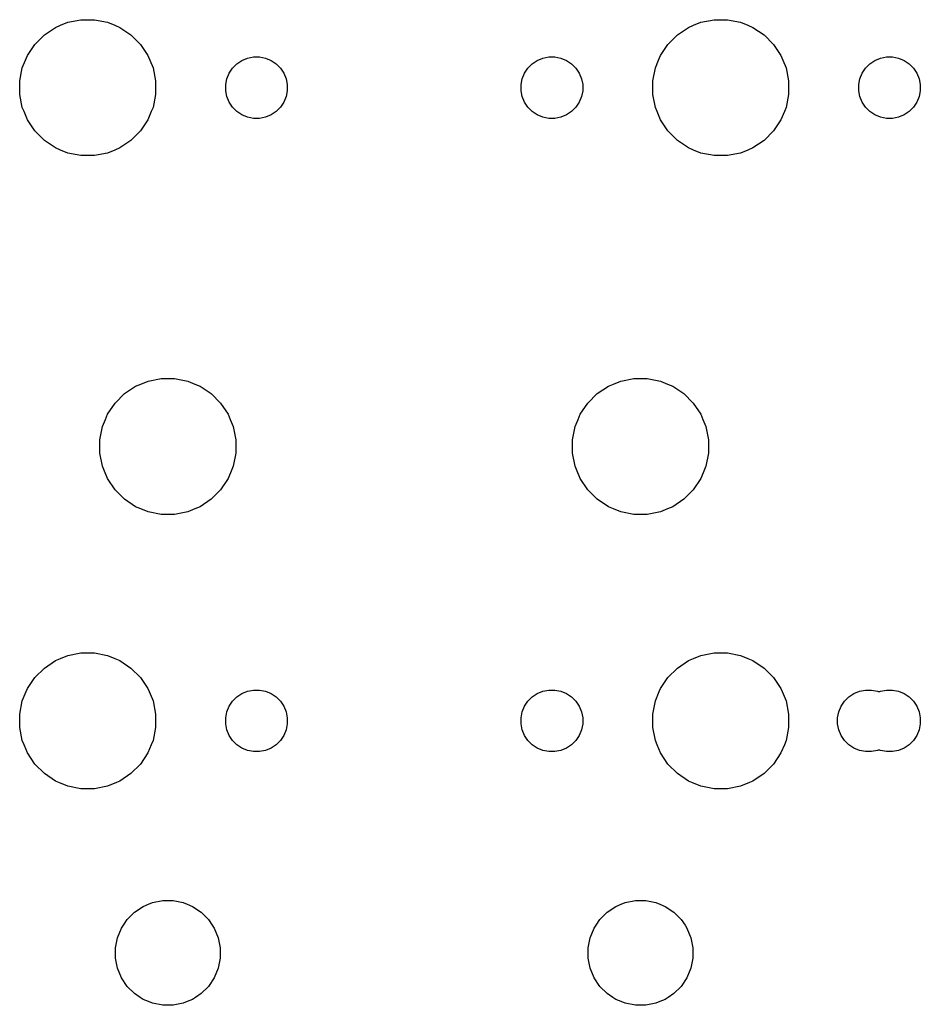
# Model space of a CAD drawing. Extents: x -9 to 373, y -109 to 13.
# Drawn here: x 17.01 to 44.11, y -108.57 to -78.92 of the extents above; entities that cross this region are included whole.
import ezdxf

# ---------------------------------------------------------------- set-up
doc = ezdxf.new("R2010")
doc.units = 0
doc.layers.add('BLACK', color=7, linetype='CONTINUOUS')

msp = doc.modelspace()

# ---------------------------------------------------------------- linework, layer by layer
at = {"layer": 'BLACK', "linetype": 'CONTINUOUS'}
for p, q in [((17.7465, -79.3741), (18.0814, -79.1503)), ((18.0814, -79.1503), (18.2355, -79.0865)), ((18.2355, -79.0865), (18.4535, -78.9962)), ((18.4535, -78.9962), (18.8486, -78.9176)), ((18.8486, -78.9176), (19.2514, -78.9176)), ((19.2514, -78.9176), (19.6465, -78.9962)), ((19.6465, -78.9962), (19.8645, -79.0865)), ((19.8645, -79.0865), (20.0186, -79.1503)), ((20.0186, -79.1503), (20.3535, -79.3741)), ((36.7965, -79.3741), (37.1314, -79.1503)), ((37.1314, -79.1503), (37.2855, -79.0865)), ((37.2855, -79.0865), (37.5035, -78.9962)), ((37.5035, -78.9962), (37.8986, -78.9176)), ((37.8986, -78.9176), (38.3014, -78.9176)), ((38.3014, -78.9176), (38.6965, -78.9962)), ((38.6965, -78.9962), (38.9145, -79.0865)), ((38.9145, -79.0865), (39.0686, -79.1503)), ((39.0686, -79.1503), (39.4035, -79.3741)), ((17.4616, -79.659), (17.7465, -79.3741)), ((20.3535, -79.3741), (20.6384, -79.659)), ((36.5116, -79.659), (36.7965, -79.3741)), ((39.4035, -79.3741), (39.6884, -79.659)), ((17.2378, -79.9939), (17.4616, -79.659)), ((20.6384, -79.659), (20.8622, -79.9939)), ((36.2878, -79.9939), (36.5116, -79.659)), ((39.6884, -79.659), (39.9122, -79.9939)), ((17.1782, -80.1379), (17.2378, -79.9939)), ((20.8622, -79.9939), (20.9218, -80.1379)), ((23.8599, -80.0721), (24.0388, -80.0365)), ((24.0388, -80.0365), (24.2212, -80.0365)), ((24.2212, -80.0365), (24.4001, -80.0721)), ((32.7499, -80.0721), (32.9288, -80.0365)), ((32.9288, -80.0365), (33.1112, -80.0365)), ((33.1112, -80.0365), (33.2901, -80.0721)), ((36.2282, -80.1379), (36.2878, -79.9939)), ((39.9122, -79.9939), (39.9718, -80.1379)), ((42.9099, -80.0721), (43.0888, -80.0365)), ((43.0888, -80.0365), (43.2712, -80.0365)), ((43.2712, -80.0365), (43.4501, -80.0721)), ((17.0837, -80.366), (17.1782, -80.1379)), ((20.9218, -80.1379), (21.0163, -80.366)), ((23.4107, -80.3722), (23.5397, -80.2432)), ((23.5397, -80.2432), (23.6914, -80.1419)), ((23.6914, -80.1419), (23.8599, -80.0721)), ((24.4001, -80.0721), (24.5686, -80.1419)), ((24.5686, -80.1419), (24.7203, -80.2432)), ((24.7203, -80.2432), (24.8493, -80.3722)), ((32.3007, -80.3722), (32.4297, -80.2432)), ((32.4297, -80.2432), (32.5814, -80.1419)), ((32.5814, -80.1419), (32.7499, -80.0721)), ((33.2901, -80.0721), (33.4586, -80.1419)), ((33.4586, -80.1419), (33.6103, -80.2432)), ((33.6103, -80.2432), (33.7393, -80.3722)), ((36.1337, -80.366), (36.2282, -80.1379)), ((39.9718, -80.1379), (40.0663, -80.366)), ((42.4607, -80.3722), (42.5897, -80.2432)), ((42.5897, -80.2432), (42.7414, -80.1419)), ((42.7414, -80.1419), (42.9099, -80.0721)), ((43.4501, -80.0721), (43.6186, -80.1419)), ((43.6186, -80.1419), (43.7703, -80.2432)), ((43.7703, -80.2432), (43.8993, -80.3722)), ((17.0051, -80.7611), (17.0837, -80.366)), ((21.0163, -80.366), (21.0949, -80.7611)), ((23.2396, -80.6924), (23.3094, -80.5239)), ((23.3094, -80.5239), (23.4107, -80.3722)), ((24.8493, -80.3722), (24.9506, -80.5239)), ((24.9506, -80.5239), (25.0204, -80.6924)), ((32.1296, -80.6924), (32.1994, -80.5239)), ((32.1994, -80.5239), (32.3007, -80.3722)), ((33.7393, -80.3722), (33.8406, -80.5239)), ((33.8406, -80.5239), (33.9104, -80.6924)), ((36.0551, -80.7611), (36.1337, -80.366)), ((40.0663, -80.366), (40.1449, -80.7611)), ((42.2896, -80.6924), (42.3594, -80.5239)), ((42.3594, -80.5239), (42.4607, -80.3722)), ((43.8993, -80.3722), (44.0006, -80.5239)), ((44.0006, -80.5239), (44.0704, -80.6924)), ((17.0051, -81.1639), (17.0051, -80.7611)), ((21.0949, -80.7611), (21.0949, -81.1639)), ((23.204, -80.8713), (23.2396, -80.6924)), ((23.204, -81.0537), (23.204, -80.8713)), ((25.0204, -80.6924), (25.056, -80.8713)), ((25.056, -80.8713), (25.056, -81.0537)), ((32.094, -80.8713), (32.1296, -80.6924)), ((32.094, -81.0537), (32.094, -80.8713)), ((33.9104, -80.6924), (33.946, -80.8713)), ((33.946, -80.8713), (33.946, -81.0537)), ((36.0551, -81.1639), (36.0551, -80.7611)), ((40.1449, -80.7611), (40.1449, -81.1639)), ((42.254, -80.8713), (42.2896, -80.6924)), ((42.254, -81.0537), (42.254, -80.8713)), ((44.0704, -80.6924), (44.106, -80.8713)), ((44.106, -80.8713), (44.106, -81.0537)), ((17.0837, -81.559), (17.0051, -81.1639)), ((21.0949, -81.1639), (21.0163, -81.559)), ((23.2396, -81.2326), (23.204, -81.0537)), ((23.3094, -81.4011), (23.2396, -81.2326)), ((25.0204, -81.2326), (24.9506, -81.4011)), ((25.056, -81.0537), (25.0204, -81.2326)), ((32.1296, -81.2326), (32.094, -81.0537)), ((32.1994, -81.4011), (32.1296, -81.2326)), ((33.9104, -81.2326), (33.8406, -81.4011)), ((33.946, -81.0537), (33.9104, -81.2326)), ((36.1337, -81.559), (36.0551, -81.1639)), ((40.1449, -81.1639), (40.0663, -81.559)), ((42.2896, -81.2326), (42.254, -81.0537)), ((42.3594, -81.4011), (42.2896, -81.2326)), ((44.0704, -81.2326), (44.0006, -81.4011)), ((44.106, -81.0537), (44.0704, -81.2326)), ((23.4107, -81.5528), (23.3094, -81.4011)), ((24.9506, -81.4011), (24.8493, -81.5528)), ((32.3007, -81.5528), (32.1994, -81.4011)), ((33.8406, -81.4011), (33.7393, -81.5528)), ((42.4607, -81.5528), (42.3594, -81.4011)), ((44.0006, -81.4011), (43.8993, -81.5528)), ((17.1345, -81.6818), (17.0837, -81.559)), ((17.2378, -81.9311), (17.1345, -81.6818)), ((20.9655, -81.6818), (20.8622, -81.9311)), ((21.0163, -81.559), (20.9655, -81.6818)), ((23.5397, -81.6818), (23.4107, -81.5528)), ((23.6914, -81.7831), (23.5397, -81.6818)), ((23.8599, -81.8529), (23.6914, -81.7831)), ((24.5686, -81.7831), (24.4001, -81.8529)), ((24.7203, -81.6818), (24.5686, -81.7831)), ((24.8493, -81.5528), (24.7203, -81.6818)), ((32.4297, -81.6818), (32.3007, -81.5528)), ((32.5814, -81.7831), (32.4297, -81.6818)), ((32.7499, -81.8529), (32.5814, -81.7831)), ((33.4586, -81.7831), (33.2901, -81.8529)), ((33.6103, -81.6818), (33.4586, -81.7831)), ((33.7393, -81.5528), (33.6103, -81.6818)), ((36.1845, -81.6818), (36.1337, -81.559)), ((36.2878, -81.9311), (36.1845, -81.6818)), ((40.0155, -81.6818), (39.9122, -81.9311)), ((40.0663, -81.559), (40.0155, -81.6818)), ((42.5897, -81.6818), (42.4607, -81.5528)), ((42.7414, -81.7831), (42.5897, -81.6818)), ((42.9099, -81.8529), (42.7414, -81.7831)), ((43.6186, -81.7831), (43.4501, -81.8529)), ((43.7703, -81.6818), (43.6186, -81.7831)), ((43.8993, -81.5528), (43.7703, -81.6818)), ((17.4616, -82.266), (17.2378, -81.9311)), ((20.8622, -81.9311), (20.6384, -82.266)), ((24.0388, -81.8885), (23.8599, -81.8529)), ((24.2212, -81.8885), (24.0388, -81.8885)), ((24.4001, -81.8529), (24.2212, -81.8885)), ((32.9288, -81.8885), (32.7499, -81.8529)), ((33.1112, -81.8885), (32.9288, -81.8885)), ((33.2901, -81.8529), (33.1112, -81.8885)), ((36.5116, -82.266), (36.2878, -81.9311)), ((39.9122, -81.9311), (39.6884, -82.266)), ((43.0888, -81.8885), (42.9099, -81.8529)), ((43.2712, -81.8885), (43.0888, -81.8885)), ((43.4501, -81.8529), (43.2712, -81.8885)), ((17.7465, -82.5509), (17.4616, -82.266)), ((20.6384, -82.266), (20.3535, -82.5509)), ((36.7965, -82.5509), (36.5116, -82.266)), ((39.6884, -82.266), (39.4035, -82.5509)), ((18.0814, -82.7747), (17.7465, -82.5509)), ((20.3535, -82.5509), (20.0186, -82.7747)), ((37.1314, -82.7747), (36.7965, -82.5509)), ((39.4035, -82.5509), (39.0686, -82.7747)), ((18.2355, -82.8385), (18.0814, -82.7747)), ((18.4535, -82.9288), (18.2355, -82.8385)), ((18.8486, -83.0074), (18.4535, -82.9288)), ((19.2514, -83.0074), (18.8486, -83.0074)), ((19.6465, -82.9288), (19.2514, -83.0074)), ((19.8645, -82.8385), (19.6465, -82.9288)), ((20.0186, -82.7747), (19.8645, -82.8385)), ((37.2855, -82.8385), (37.1314, -82.7747)), ((37.5035, -82.9288), (37.2855, -82.8385)), ((37.8986, -83.0074), (37.5035, -82.9288)), ((38.3014, -83.0074), (37.8986, -83.0074)), ((38.6965, -82.9288), (38.3014, -83.0074)), ((38.9145, -82.8385), (38.6965, -82.9288)), ((39.0686, -82.7747), (38.9145, -82.8385)), ((20.6485, -89.8815), (20.8665, -89.7912)), ((20.8665, -89.7912), (21.2616, -89.7126)), ((21.2616, -89.7126), (21.6644, -89.7126)), ((21.6644, -89.7126), (22.0595, -89.7912)), ((22.0595, -89.7912), (22.2775, -89.8815)), ((34.8725, -89.8815), (35.0905, -89.7912)), ((35.0905, -89.7912), (35.4856, -89.7126)), ((35.4856, -89.7126), (35.8884, -89.7126)), ((35.8884, -89.7126), (36.2835, -89.7912)), ((36.2835, -89.7912), (36.5015, -89.8815)), ((20.1595, -90.1691), (20.4944, -89.9453)), ((20.4944, -89.9453), (20.6485, -89.8815)), ((22.2775, -89.8815), (22.4316, -89.9453)), ((22.4316, -89.9453), (22.7665, -90.1691)), ((34.3835, -90.1691), (34.7184, -89.9453)), ((34.7184, -89.9453), (34.8725, -89.8815)), ((36.5015, -89.8815), (36.6556, -89.9453)), ((36.6556, -89.9453), (36.9905, -90.1691)), ((19.8746, -90.454), (20.1595, -90.1691)), ((22.7665, -90.1691), (23.0514, -90.454)), ((34.0986, -90.454), (34.3835, -90.1691)), ((36.9905, -90.1691), (37.2754, -90.454)), ((19.6508, -90.7889), (19.8746, -90.454)), ((23.0514, -90.454), (23.2752, -90.7889)), ((33.8748, -90.7889), (34.0986, -90.454)), ((37.2754, -90.454), (37.4992, -90.7889)), ((19.4967, -91.161), (19.587, -90.943)), ((19.587, -90.943), (19.6508, -90.7889)), ((23.2752, -90.7889), (23.339, -90.943)), ((23.339, -90.943), (23.4293, -91.161)), ((33.7207, -91.161), (33.811, -90.943)), ((33.811, -90.943), (33.8748, -90.7889)), ((37.4992, -90.7889), (37.563, -90.943)), ((37.563, -90.943), (37.6533, -91.161)), ((19.4181, -91.5561), (19.4967, -91.161)), ((23.4293, -91.161), (23.5079, -91.5561)), ((33.6421, -91.5561), (33.7207, -91.161)), ((37.6533, -91.161), (37.7319, -91.5561)), ((19.4181, -91.9589), (19.4181, -91.5561)), ((23.5079, -91.5561), (23.5079, -91.9589)), ((33.6421, -91.9589), (33.6421, -91.5561)), ((37.7319, -91.5561), (37.7319, -91.9589)), ((19.4967, -92.354), (19.4181, -91.9589)), ((23.5079, -91.9589), (23.4293, -92.354)), ((33.7207, -92.354), (33.6421, -91.9589)), ((37.7319, -91.9589), (37.6533, -92.354)), ((19.538, -92.4538), (19.4967, -92.354)), ((19.6508, -92.7261), (19.538, -92.4538)), ((23.388, -92.4538), (23.2752, -92.7261)), ((23.4293, -92.354), (23.388, -92.4538)), ((33.762, -92.4538), (33.7207, -92.354)), ((33.8748, -92.7261), (33.762, -92.4538)), ((37.612, -92.4538), (37.4992, -92.7261)), ((37.6533, -92.354), (37.612, -92.4538)), ((19.8746, -93.061), (19.6508, -92.7261)), ((23.2752, -92.7261), (23.0514, -93.061)), ((34.0986, -93.061), (33.8748, -92.7261)), ((37.4992, -92.7261), (37.2754, -93.061)), ((20.1595, -93.3459), (19.8746, -93.061)), ((23.0514, -93.061), (22.7665, -93.3459)), ((34.3835, -93.3459), (34.0986, -93.061)), ((37.2754, -93.061), (36.9905, -93.3459)), ((20.4944, -93.5697), (20.1595, -93.3459)), ((22.7665, -93.3459), (22.4316, -93.5697)), ((34.7184, -93.5697), (34.3835, -93.3459)), ((36.9905, -93.3459), (36.6556, -93.5697)), ((20.6485, -93.6335), (20.4944, -93.5697)), ((20.8665, -93.7238), (20.6485, -93.6335)), ((22.2775, -93.6335), (22.0595, -93.7238)), ((22.4316, -93.5697), (22.2775, -93.6335)), ((34.8725, -93.6335), (34.7184, -93.5697)), ((35.0905, -93.7238), (34.8725, -93.6335)), ((36.5015, -93.6335), (36.2835, -93.7238)), ((36.6556, -93.5697), (36.5015, -93.6335)), ((21.2616, -93.8024), (20.8665, -93.7238)), ((21.6644, -93.8024), (21.2616, -93.8024)), ((22.0595, -93.7238), (21.6644, -93.8024)), ((35.4856, -93.8024), (35.0905, -93.7238)), ((35.8884, -93.8024), (35.4856, -93.8024)), ((36.2835, -93.7238), (35.8884, -93.8024)), ((18.0814, -98.2003), (18.2355, -98.1365)), ((18.2355, -98.1365), (18.4535, -98.0462)), ((18.4535, -98.0462), (18.8486, -97.9676)), ((18.8486, -97.9676), (19.2514, -97.9676)), ((19.2514, -97.9676), (19.6465, -98.0462)), ((19.6465, -98.0462), (19.8645, -98.1365)), ((19.8645, -98.1365), (20.0186, -98.2003)), ((37.1314, -98.2003), (37.2855, -98.1365)), ((37.2855, -98.1365), (37.5035, -98.0462)), ((37.5035, -98.0462), (37.8986, -97.9676)), ((37.8986, -97.9676), (38.3014, -97.9676)), ((38.3014, -97.9676), (38.6965, -98.0462)), ((38.6965, -98.0462), (38.9145, -98.1365)), ((38.9145, -98.1365), (39.0686, -98.2003)), ((17.4616, -98.709), (17.7465, -98.4241)), ((17.7465, -98.4241), (18.0814, -98.2003)), ((20.0186, -98.2003), (20.3535, -98.4241)), ((20.3535, -98.4241), (20.6384, -98.709)), ((36.5116, -98.709), (36.7965, -98.4241)), ((36.7965, -98.4241), (37.1314, -98.2003)), ((39.0686, -98.2003), (39.4035, -98.4241)), ((39.4035, -98.4241), (39.6884, -98.709)), ((17.2378, -99.0439), (17.4616, -98.709)), ((20.6384, -98.709), (20.8622, -99.0439)), ((36.2878, -99.0439), (36.5116, -98.709)), ((39.6884, -98.709), (39.9122, -99.0439)), ((17.2026, -99.129), (17.2378, -99.0439)), ((20.8622, -99.0439), (20.8974, -99.129)), ((36.2526, -99.129), (36.2878, -99.0439)), ((39.9122, -99.0439), (39.9474, -99.129)), ((17.0837, -99.416), (17.2026, -99.129)), ((20.8974, -99.129), (21.0163, -99.416)), ((23.4107, -99.4222), (23.5397, -99.2932)), ((23.5397, -99.2932), (23.6914, -99.1919)), ((23.6914, -99.1919), (23.8599, -99.1221)), ((23.8599, -99.1221), (24.0388, -99.0865)), ((24.0388, -99.0865), (24.2212, -99.0865)), ((24.2212, -99.0865), (24.4001, -99.1221)), ((24.4001, -99.1221), (24.5686, -99.1919)), ((24.5686, -99.1919), (24.7203, -99.2932)), ((24.7203, -99.2932), (24.8493, -99.4222)), ((32.3007, -99.4222), (32.4297, -99.2932)), ((32.4297, -99.2932), (32.5814, -99.1919)), ((32.5814, -99.1919), (32.7499, -99.1221)), ((32.7499, -99.1221), (32.9288, -99.0865)), ((32.9288, -99.0865), (33.1112, -99.0865)), ((33.1112, -99.0865), (33.2901, -99.1221)), ((33.2901, -99.1221), (33.4586, -99.1919)), ((33.4586, -99.1919), (33.6103, -99.2932)), ((33.6103, -99.2932), (33.7393, -99.4222)), ((36.1337, -99.416), (36.2526, -99.129)), ((39.9474, -99.129), (40.0663, -99.416)), ((41.8257, -99.4222), (41.9547, -99.2932)), ((41.9547, -99.2932), (42.1064, -99.1919)), ((42.1064, -99.1919), (42.2749, -99.1221)), ((42.2749, -99.1221), (42.4538, -99.0865)), ((42.4538, -99.0865), (42.6362, -99.0865)), ((42.6362, -99.0865), (42.8151, -99.1221)), ((42.8151, -99.1221), (42.8151, -99.1221)), ((42.8151, -99.1221), (42.8156, -99.1222)), ((42.8156, -99.1222), (42.8381, -99.129)), ((42.8381, -99.129), (42.8625, -99.1314)), ((42.8625, -99.1314), (42.8869, -99.129)), ((42.8869, -99.129), (42.9094, -99.1222)), ((42.9094, -99.1222), (42.9099, -99.1221)), ((42.9099, -99.1221), (43.0888, -99.0865)), ((42.9099, -99.1221), (42.9099, -99.1221)), ((43.0888, -99.0865), (43.2712, -99.0865)), ((43.2712, -99.0865), (43.4501, -99.1221)), ((43.4501, -99.1221), (43.6186, -99.1919)), ((43.6186, -99.1919), (43.7703, -99.2932)), ((43.7703, -99.2932), (43.8993, -99.4222)), ((17.0051, -99.8111), (17.0837, -99.416)), ((21.0163, -99.416), (21.0949, -99.8111)), ((23.2396, -99.7424), (23.3094, -99.5739)), ((23.3094, -99.5739), (23.4107, -99.4222)), ((24.8493, -99.4222), (24.9506, -99.5739)), ((24.9506, -99.5739), (25.0204, -99.7424)), ((32.1296, -99.7424), (32.1994, -99.5739)), ((32.1994, -99.5739), (32.3007, -99.4222)), ((33.7393, -99.4222), (33.8406, -99.5739)), ((33.8406, -99.5739), (33.9104, -99.7424)), ((36.0551, -99.8111), (36.1337, -99.416)), ((40.0663, -99.416), (40.1449, -99.8111)), ((41.6546, -99.7424), (41.7244, -99.5739)), ((41.7244, -99.5739), (41.8257, -99.4222)), ((43.8993, -99.4222), (44.0006, -99.5739)), ((44.0006, -99.5739), (44.0704, -99.7424)), ((17.0051, -100.214), (17.0051, -99.8111)), ((21.0949, -99.8111), (21.0949, -100.214)), ((23.204, -99.9213), (23.2396, -99.7424)), ((23.204, -100.104), (23.204, -99.9213)), ((25.0204, -99.7424), (25.056, -99.9213)), ((25.056, -99.9213), (25.056, -100.104)), ((32.094, -99.9213), (32.1296, -99.7424)), ((32.094, -100.104), (32.094, -99.9213)), ((33.9104, -99.7424), (33.946, -99.9213)), ((33.946, -99.9213), (33.946, -100.104)), ((36.0551, -100.214), (36.0551, -99.8111)), ((40.1449, -99.8111), (40.1449, -100.214)), ((41.619, -99.9213), (41.6546, -99.7424)), ((41.619, -100.104), (41.619, -99.9213)), ((44.0704, -99.7424), (44.106, -99.9213)), ((44.106, -99.9213), (44.106, -100.104)), ((17.0837, -100.609), (17.0051, -100.214)), ((21.0949, -100.214), (21.0163, -100.609)), ((23.2396, -100.283), (23.204, -100.104)), ((25.056, -100.104), (25.0204, -100.283)), ((32.1296, -100.283), (32.094, -100.104)), ((33.946, -100.104), (33.9104, -100.283)), ((36.1337, -100.609), (36.0551, -100.214)), ((40.1449, -100.214), (40.0663, -100.609)), ((41.6546, -100.283), (41.619, -100.104)), ((44.106, -100.104), (44.0704, -100.283)), ((23.3094, -100.451), (23.2396, -100.283)), ((23.4107, -100.603), (23.3094, -100.451)), ((24.9506, -100.451), (24.8493, -100.603)), ((25.0204, -100.283), (24.9506, -100.451)), ((32.1994, -100.451), (32.1296, -100.283)), ((32.3007, -100.603), (32.1994, -100.451)), ((33.8406, -100.451), (33.7393, -100.603)), ((33.9104, -100.283), (33.8406, -100.451)), ((41.7244, -100.451), (41.6546, -100.283)), ((41.8257, -100.603), (41.7244, -100.451)), ((44.0006, -100.451), (43.8993, -100.603)), ((44.0704, -100.283), (44.0006, -100.451)), ((17.1345, -100.732), (17.0837, -100.609)), ((17.2378, -100.981), (17.1345, -100.732)), ((20.9655, -100.732), (20.8622, -100.981)), ((21.0163, -100.609), (20.9655, -100.732)), ((23.5397, -100.732), (23.4107, -100.603)), ((23.6914, -100.833), (23.5397, -100.732)), ((24.7203, -100.732), (24.5686, -100.833)), ((24.8493, -100.603), (24.7203, -100.732)), ((32.4297, -100.732), (32.3007, -100.603)), ((32.5814, -100.833), (32.4297, -100.732)), ((33.6103, -100.732), (33.4586, -100.833)), ((33.7393, -100.603), (33.6103, -100.732)), ((36.1845, -100.732), (36.1337, -100.609)), ((36.2878, -100.981), (36.1845, -100.732)), ((40.0155, -100.732), (39.9122, -100.981)), ((40.0663, -100.609), (40.0155, -100.732)), ((41.9547, -100.732), (41.8257, -100.603)), ((42.1064, -100.833), (41.9547, -100.732)), ((43.7703, -100.732), (43.6186, -100.833)), ((43.8993, -100.603), (43.7703, -100.732)), ((17.4616, -101.316), (17.2378, -100.981)), ((20.8622, -100.981), (20.6384, -101.316)), ((23.8599, -100.903), (23.6914, -100.833)), ((24.0388, -100.938), (23.8599, -100.903)), ((24.2212, -100.938), (24.0388, -100.938)), ((24.4001, -100.903), (24.2212, -100.938)), ((24.5686, -100.833), (24.4001, -100.903)), ((32.7499, -100.903), (32.5814, -100.833)), ((32.9288, -100.938), (32.7499, -100.903)), ((33.1112, -100.938), (32.9288, -100.938)), ((33.2901, -100.903), (33.1112, -100.938)), ((33.4586, -100.833), (33.2901, -100.903)), ((36.5116, -101.316), (36.2878, -100.981)), ((39.9122, -100.981), (39.6884, -101.316)), ((42.2749, -100.903), (42.1064, -100.833)), ((42.4538, -100.938), (42.2749, -100.903)), ((42.6362, -100.938), (42.4538, -100.938)), ((42.8151, -100.903), (42.6362, -100.938)), ((42.8156, -100.903), (42.8151, -100.903)), ((42.8151, -100.903), (42.8151, -100.903)), ((42.8381, -100.896), (42.8156, -100.903)), ((42.8625, -100.894), (42.8381, -100.896)), ((42.8869, -100.896), (42.8625, -100.894)), ((42.9094, -100.903), (42.8869, -100.896)), ((42.9099, -100.903), (42.9094, -100.903)), ((43.0888, -100.938), (42.9099, -100.903)), ((42.9099, -100.903), (42.9099, -100.903)), ((43.2712, -100.938), (43.0888, -100.938)), ((43.4501, -100.903), (43.2712, -100.938)), ((43.6186, -100.833), (43.4501, -100.903)), ((17.7465, -101.601), (17.4616, -101.316)), ((20.6384, -101.316), (20.3535, -101.601)), ((36.7965, -101.601), (36.5116, -101.316)), ((39.6884, -101.316), (39.4035, -101.601)), ((18.0814, -101.825), (17.7465, -101.601)), ((20.3535, -101.601), (20.0186, -101.825)), ((37.1314, -101.825), (36.7965, -101.601)), ((39.4035, -101.601), (39.0686, -101.825)), ((18.1818, -101.866), (18.0814, -101.825)), ((18.4535, -101.979), (18.1818, -101.866)), ((18.8486, -102.057), (18.4535, -101.979)), ((19.6465, -101.979), (19.2514, -102.057)), ((19.9182, -101.866), (19.6465, -101.979)), ((20.0186, -101.825), (19.9182, -101.866)), ((37.2318, -101.866), (37.1314, -101.825)), ((37.5035, -101.979), (37.2318, -101.866)), ((37.8986, -102.057), (37.5035, -101.979)), ((38.6965, -101.979), (38.3014, -102.057)), ((38.9682, -101.866), (38.6965, -101.979)), ((39.0686, -101.825), (38.9682, -101.866)), ((19.2514, -102.057), (18.8486, -102.057)), ((38.3014, -102.057), (37.8986, -102.057)), ((20.717, -105.602), (20.8849, -105.532)), ((20.8849, -105.532), (21.0036, -105.483)), ((21.0036, -105.483), (21.3079, -105.422)), ((21.3079, -105.422), (21.6181, -105.422)), ((21.6181, -105.422), (21.9224, -105.483)), ((21.9224, -105.483), (22.0411, -105.532)), ((22.0411, -105.532), (22.209, -105.602)), ((34.941, -105.602), (35.1089, -105.532)), ((35.1089, -105.532), (35.2276, -105.483)), ((35.2276, -105.483), (35.5319, -105.422)), ((35.5319, -105.422), (35.8421, -105.422)), ((35.8421, -105.422), (36.1464, -105.483)), ((36.1464, -105.483), (36.2651, -105.532)), ((36.2651, -105.532), (36.433, -105.602)), ((20.2396, -105.993), (20.459, -105.774)), ((20.459, -105.774), (20.717, -105.602)), ((20.717, -105.602), (20.717, -105.602)), ((22.209, -105.602), (22.209, -105.602)), ((22.209, -105.602), (22.467, -105.774)), ((22.467, -105.774), (22.6864, -105.993)), ((34.4636, -105.993), (34.683, -105.774)), ((34.683, -105.774), (34.941, -105.602)), ((34.941, -105.602), (34.941, -105.602)), ((36.433, -105.602), (36.433, -105.602)), ((36.433, -105.602), (36.691, -105.774)), ((36.691, -105.774), (36.9104, -105.993)), ((20.1244, -106.166), (20.2396, -105.993)), ((22.6864, -105.993), (22.8016, -106.166)), ((34.3484, -106.166), (34.4636, -105.993)), ((36.9104, -105.993), (37.0256, -106.166)), ((19.9485, -106.538), (20.0673, -106.251)), ((20.0673, -106.251), (20.1244, -106.166)), ((22.8016, -106.166), (22.8587, -106.251)), ((22.8587, -106.251), (22.9775, -106.538)), ((34.1725, -106.538), (34.2913, -106.251)), ((34.2913, -106.251), (34.3484, -106.166)), ((37.0256, -106.166), (37.0827, -106.251)), ((37.0827, -106.251), (37.2015, -106.538)), ((19.888, -106.842), (19.9485, -106.538)), ((22.9775, -106.538), (23.038, -106.842)), ((34.112, -106.842), (34.1725, -106.538)), ((37.2015, -106.538), (37.262, -106.842)), ((19.888, -107.153), (19.888, -106.842)), ((23.038, -106.842), (23.038, -107.153)), ((34.112, -107.153), (34.112, -106.842)), ((37.262, -106.842), (37.262, -107.153)), ((19.9485, -107.457), (19.888, -107.153)), ((23.038, -107.153), (22.9775, -107.457)), ((34.1725, -107.457), (34.112, -107.153)), ((37.262, -107.153), (37.2015, -107.457)), ((20.0673, -107.744), (19.9485, -107.457)), ((22.9775, -107.457), (22.8587, -107.744)), ((34.2913, -107.744), (34.1725, -107.457)), ((37.2015, -107.457), (37.0827, -107.744)), ((20.2396, -108.002), (20.0673, -107.744)), ((20.0673, -107.744), (20.0673, -107.744)), ((22.8587, -107.744), (22.6864, -108.002)), ((22.8587, -107.744), (22.8587, -107.744)), ((34.4636, -108.002), (34.2913, -107.744)), ((34.2913, -107.744), (34.2913, -107.744)), ((37.0827, -107.744), (36.9104, -108.002)), ((37.0827, -107.744), (37.0827, -107.744)), ((20.459, -108.221), (20.2396, -108.002)), ((20.6314, -108.336), (20.459, -108.221)), ((22.467, -108.221), (22.2946, -108.336)), ((22.6864, -108.002), (22.467, -108.221)), ((34.683, -108.221), (34.4636, -108.002)), ((34.8554, -108.336), (34.683, -108.221)), ((36.691, -108.221), (36.5186, -108.336)), ((36.9104, -108.002), (36.691, -108.221)), ((20.717, -108.393), (20.6314, -108.336)), ((20.8849, -108.463), (20.717, -108.393)), ((21.0036, -108.512), (20.8849, -108.463)), ((21.3079, -108.572), (21.0036, -108.512)), ((21.9224, -108.512), (21.6181, -108.572)), ((22.0411, -108.463), (21.9224, -108.512)), ((22.209, -108.393), (22.0411, -108.463)), ((22.2946, -108.336), (22.209, -108.393)), ((34.941, -108.393), (34.8554, -108.336)), ((35.1089, -108.463), (34.941, -108.393)), ((35.2276, -108.512), (35.1089, -108.463)), ((35.5319, -108.572), (35.2276, -108.512)), ((36.1464, -108.512), (35.8421, -108.572)), ((36.2651, -108.463), (36.1464, -108.512)), ((36.433, -108.393), (36.2651, -108.463)), ((36.5186, -108.336), (36.433, -108.393)), ((21.6181, -108.572), (21.3079, -108.572)), ((35.8421, -108.572), (35.5319, -108.572))]:
    msp.add_line(p, q, dxfattribs=at)

doc.saveas('drawing.dxf')
